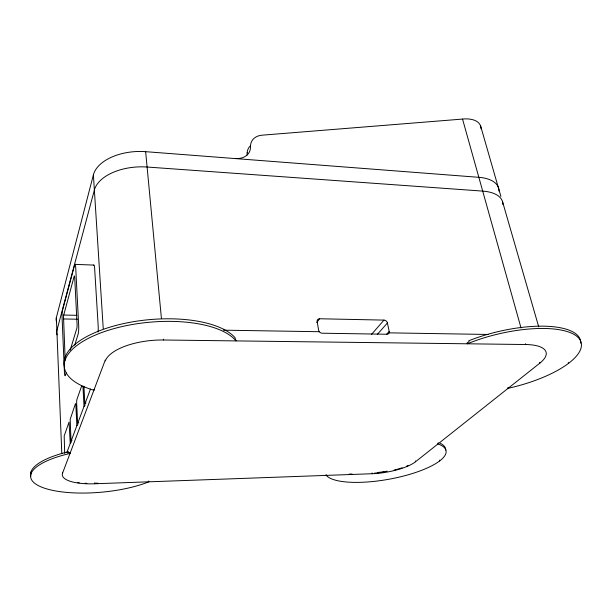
<?xml version="1.0" encoding="UTF-8"?>
<svg xmlns="http://www.w3.org/2000/svg" width="612" height="612" viewBox="0 0 612 612"><rect width="100%" height="100%" fill="white"/><g stroke="black" fill="none" stroke-linecap="round" stroke-linejoin="round"><path stroke-width="0.92" d="M70.196 350.186L76.775 328.506A3.198 0.451 -88.7 0 0 77.066 324.207L74.71 277.527A3.121 0.428 -88.4 0 0 74.151 276.349L63.487 315.945L65.155 359.412M61.804 453.722L56.358 317.567L93.399 174.856A43.972 25.283 -3.5 0 1 145.648 151.677L478.844 177.319A39.681 19.714 -15.8 0 1 499.017 191.112M66.142 372.892L65.407 375.263A5.959 0.78 -89.1 0 1 64.428 372.28L62.087 317.796A5.776 0.742 -88.6 0 1 62.585 310.032L74.58 265.141A6.258 0.864 -88.3 0 1 75.704 267.413L78.688 325.576A6.449 0.926 -88.8 0 1 78.091 334.267L74.725 345.153M81.664 385.92L76.921 399.445A2.869 0.413 -89.4 0 0 76.661 403.193L77.648 423.519L78.68 422.456M66.838 452.582L70.25 443.417L69.057 422.089L64.191 435.943L64.681 453.393M71.015 441.351L76.86 425.631L75.888 405.381A2.838 0.398 -89.4 0 0 75.383 403.844L70.181 419.319L71.015 441.351L72.017 440.319M77.648 423.519L84.012 406.399L82.957 386.103M85.948 403.002L84.869 404.096L90.484 388.995M67.695 453.056L68.169 451.786A69.049 21.726 -5.1 0 0 30.875 476.174M69.538 453.691C71.596 450.792 67.282 454.265 68.169 451.786M539.616 362.358L539.838 363.145L415.548 461.739A33.889 9.838 -10.2 0 1 372.264 473.726L94.791 483.771A38.021 11.88 -5.2 0 1 62.577 473.13L105.249 360.116M316.764 322.585L319.625 318.76L383.961 320.107A3.175 2.524 40.3 0 1 387.411 322.975L389.201 331.444A3.19 2.547 40.8 0 1 386.929 334.236L322.18 333.219A3.251 2.678 37.4 0 1 318.653 330.258L317.131 321.575A3.236 2.655 36.9 0 1 319.625 318.76M371.538 334.389L383.961 320.107M377.321 334.427L387.411 322.975M386.646 334.282L389.201 331.444M70.25 443.417L71.244 442.384M76.86 425.631L77.892 424.567M84.012 406.399L85.083 405.305M481.047 128.765C480.879 119.722 469.503 118.238 462.534 119.072L262.25 135.168A29.827 22.552 28.1 0 0 261.477 135.244A17.794 13.38 27.8 0 0 250.537 145.618A16.654 12.523 27.7 0 0 250.476 146.52M94.516 483.281L97.882 483.166M349.223 474.101L352.038 474.002M105.302 360.881A48.486 19.875 -5.4 0 1 163.45 339.997L525.662 344.525A43.276 15.147 -13.3 0 1 539.838 363.145M223.319 330.166L319.311 331.719M389.117 332.852L488.078 334.458M63.64 315.042L76.844 315.31M63.388 318.959L77.456 319.227M74.909 264.369L93.72 265.072M438.498 443.317L438.498 442.904M568.273 362.518L568.502 363.291M538.736 326.9L502.421 201.287M480.542 125.712L500.899 196.467M462.534 119.072L521.034 327.994M525.433 343.707L525.662 344.525M507.876 387.511L508.09 388.329A78.711 27.586 -13.3 0 0 578.508 337.862A78.711 27.586 -13.3 0 0 467.361 343.791C465.824 341.756 470.322 342.797 468.784 340.769A78.627 27.708 -13.4 0 1 580.742 343.217M437.779 443.157L437.963 443.96A61.59 17.901 -10.2 0 1 407.668 474.935A61.59 17.901 -10.2 0 1 326.265 475.386L326.127 474.56M439.493 460.086L439.684 460.958M415.38 460.913L415.548 461.739M372.111 472.908L372.264 473.726M145.648 151.677L161.392 318.179M163.381 339.216L163.45 339.997M148.754 480.986L148.823 481.812A69.11 21.619 -5.1 0 1 43.467 487.833A69.11 21.619 -5.1 0 1 70.074 453.446L70.028 452.398M93.399 174.856L103.237 328.652M94.064 389.477L94.11 390.28A88.227 36.246 -5.4 0 1 104.208 331.658A88.227 36.246 -5.4 0 1 236.01 340.899L234.924 337.564A88.113 36.391 -5.4 0 0 133.072 321.759A88.113 36.391 -5.4 0 0 64.566 366.496M94.745 482.929L94.791 483.771M83.936 386.325L84.869 404.096M64.818 358.196L64.926 360.675M62.546 472.311L62.577 473.13M250.484 146.758L250.492 147.102A18.016 13.609 25.8 0 1 235.329 158.508M30.921 472.12L30.967 474.147M86.85 483.312A39.573 12.401 -5.1 0 1 85.137 483.243M79.262 482.769A39.573 12.401 -5.1 0 1 77.648 482.562M440.143 443.21A61.537 17.985 -10.2 0 1 445.758 450.118M408.227 465.518A35.282 10.274 -10.2 0 1 406.475 466.237M402.145 467.805A35.282 10.274 -10.2 0 1 394.074 470.1M383.9 472.104A35.282 10.274 -10.2 0 1 382.248 472.349M379.012 472.747A35.282 10.274 -10.2 0 1 374.414 473.153M387.189 471.163A33.874 9.861 -10.2 0 1 377.734 472.479M57.1 334.856A35.419 15.476 -3.5 0 1 56.878 330.534L94.37 190.049A44.339 24.901 -3.7 0 1 147.102 167.03L482.707 191.105A39.971 19.377 -15.5 0 1 502.919 204.599M56.587 321.981A35.19 15.774 -3.4 0 1 56.358 317.567M247.11 155.035A17.832 13.556 25.7 0 0 247.133 154.239L247.118 153.673A16.493 12.47 27.6 0 1 247.141 152.763M247.179 152.77A17.618 13.319 27.7 0 1 250.071 146.1M98.019 332.033A6.403 1.033 -88.8 0 0 98.172 325.905L94.623 268.102A6.212 0.972 -88.3 0 0 93.529 265.363"/></g></svg>
